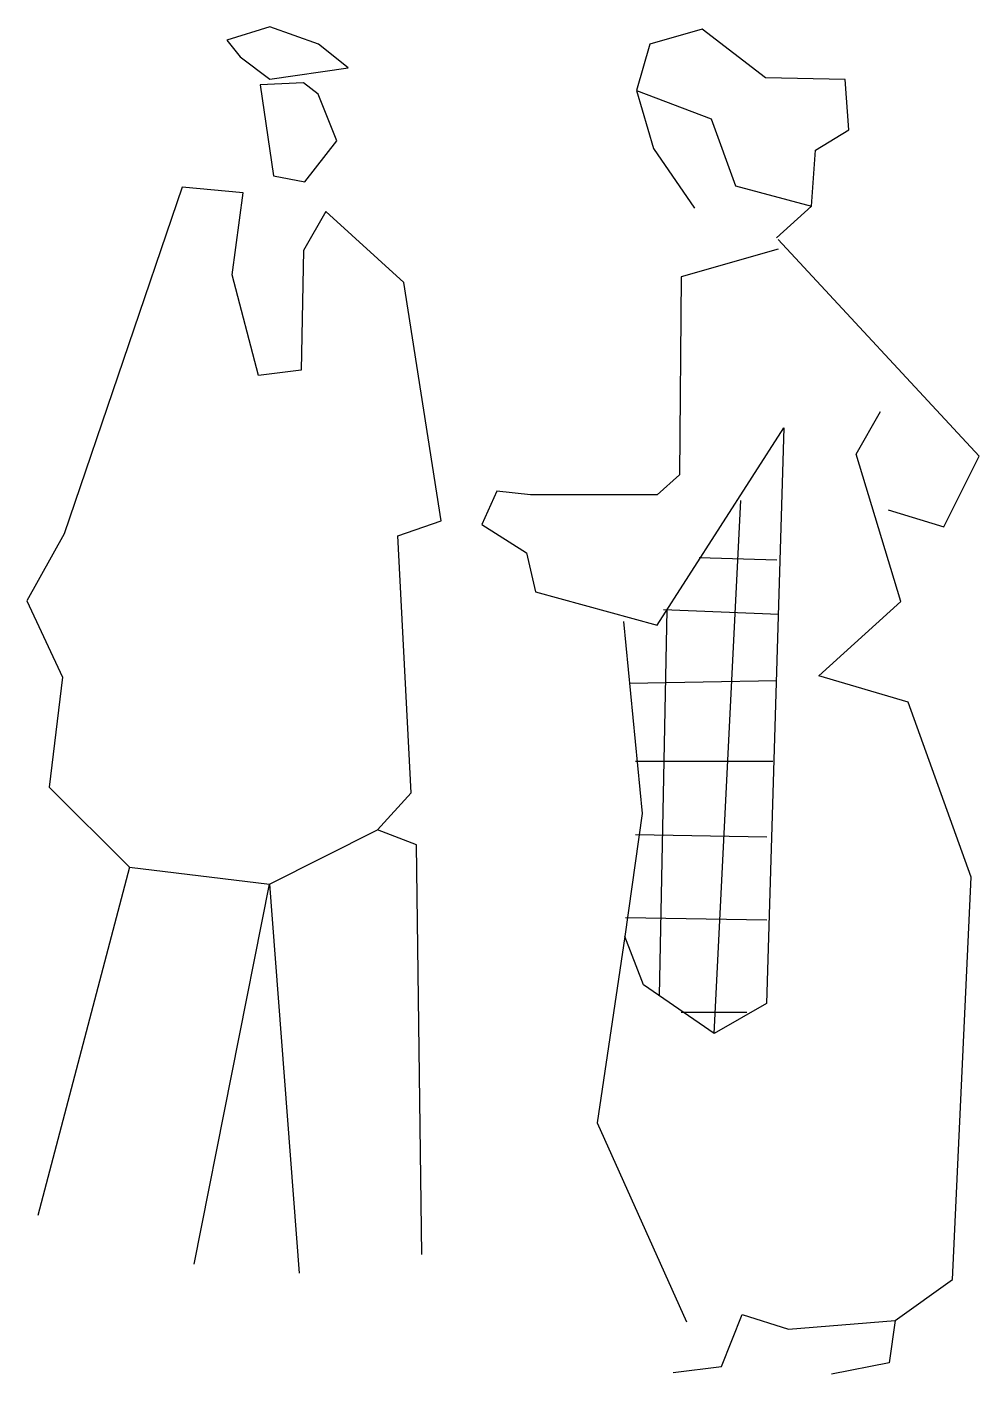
# Model space of a CAD drawing. Extents: x -0.6 to 0.69, y 0 to 1.82.
import ezdxf

# ---------------------------------------------------------------- set-up
doc = ezdxf.new("R2010")
doc.units = 0
doc.header["$LTSCALE"] = 10
doc.header["$MEASUREMENT"] = 0
doc.layers.get('0').update_dxf_attribs({"linetype": 'CONTINUOUS'})

msp = doc.modelspace()

# ---------------------------------------------------------------- linework, layer by layer
for p, q in [((0.3317, 0.4592), (0.3678, 1.1798)), ((0.3113, 1.1029), (0.4163, 1.0997)), ((0.2575, 0.5103), (0.2678, 1.0322)), ((0.2629, 1.0324), (0.419, 1.026)), ((0.2172, 0.9331), (0.4163, 0.9363)), ((0.2252, 0.8274), (0.4109, 0.8274)), ((0.2252, 0.7281), (0.4028, 0.7249)), ((0.2118, 0.616), (0.4028, 0.6128)), ((0.2871, 0.4879), (0.3759, 0.4879))]:
    msp.add_line(p, q)
for points in [[(-0.2691, 1.7498), (-0.1634, 1.7648), (-0.2036, 1.7972), (-0.2691, 1.8203), (-0.3274, 1.8023), (-0.3094, 1.78), (-0.2691, 1.7498)], [(0.4158, 1.5349), (0.4633, 1.5781), (0.4684, 1.6536), (0.5137, 1.681), (0.5087, 1.7493), (0.4008, 1.7515), (0.3152, 1.8171), (0.2447, 1.797), (0.2266, 1.7344), (0.2496, 1.6559), (0.305, 1.5753)], [(0.2266, 1.7344), (0.3273, 1.6962), (0.3604, 1.6055), (0.4633, 1.5781)], [(-0.0635, 0.1601), (-0.0711, 0.7142), (-0.1237, 0.7344), (-0.0783, 0.7847), (-0.0961, 1.1323), (-0.0378, 1.1524), (-0.088, 1.4748), (-0.1937, 1.5705), (-0.2239, 1.518), (-0.2269, 1.3561), (-0.2845, 1.349), (-0.3204, 1.485), (-0.3052, 1.5958), (-0.388, 1.6038), (-0.5473, 1.1347), (-0.5977, 1.044), (-0.5495, 0.9411), (-0.5676, 0.7922), (-0.459, 0.6842), (-0.2698, 0.661), (-0.1237, 0.7344)], [(0.5667, 1.1671), (0.6422, 1.1441), (0.6898, 1.2397), (0.4179, 1.5328)], [(0.4179, 1.5198), (0.2869, 1.4825), (0.2846, 1.2148), (0.2544, 1.1875), (0.0831, 1.1876), (0.0378, 1.1926), (0.0176, 1.1473), (0.078, 1.1091), (0.0902, 1.0566), (0.2543, 1.0112), (0.4257, 1.278), (0.4022, 0.4995), (0.3317, 0.4592), (0.236, 0.5248), (0.2109, 0.5902), (0.1733, 0.3384), (0.294, 0.0692)], [(0.276, 0.0009), (0.3415, 0.0088), (0.3696, 0.0793), (0.4322, 0.0591), (0.5761, 0.0712), (0.6538, 0.1266), (0.6793, 0.6706), (0.5939, 0.9074), (0.473, 0.9427), (0.5839, 1.0434), (0.5235, 1.2427), (0.5567, 1.3003)], [(0.2089, 1.0162), (0.234, 0.7565), (0.2109, 0.5902)], [(-0.459, 0.6842), (-0.5831, 0.2129)], [(-0.3715, 0.1473), (-0.2698, 0.661), (-0.2298, 0.135)], [(0.5761, 0.0712), (0.5682, 0.0137), (0.4904, -0.0014)]]:
    msp.add_lwpolyline(points)
msp.add_lwpolyline([(-0.2238, 1.7447), (-0.2821, 1.7419), (-0.2642, 1.6188), (-0.2217, 1.6109), (-0.1785, 1.6662), (-0.2037, 1.7296)], close=True)

doc.saveas('drawing.dxf')
